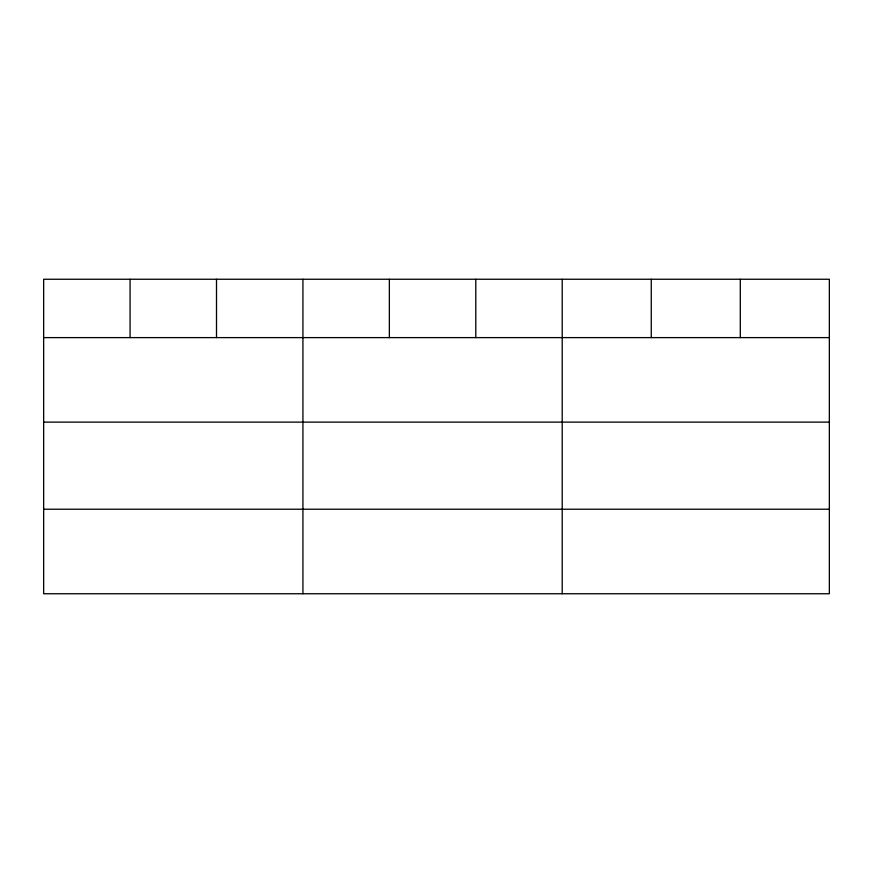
<?xml version="1.0" encoding="UTF-8"?>
<svg xmlns="http://www.w3.org/2000/svg" width="873" height="873" viewBox="0 0 873 873"><rect width="100%" height="100%" fill="white"/><g stroke="black" fill="none" stroke-linecap="round" stroke-linejoin="round"><path stroke-width="1.31" d="M829.35 422.128L829.35 279.251L43.65 279.251L43.65 593.749L829.35 593.749L829.35 422.128L43.65 422.128M43.65 337.611L829.35 337.611M43.65 509.221L829.35 509.221M740.304 279.251L740.304 337.611M651.258 279.251L651.258 337.611M562.212 279.251L562.212 593.749M475.785 279.251L475.785 337.611M389.358 279.251L389.358 337.611M302.931 279.251L302.931 593.749M216.504 279.251L216.504 337.611M130.077 279.251L130.077 337.611"/></g></svg>
